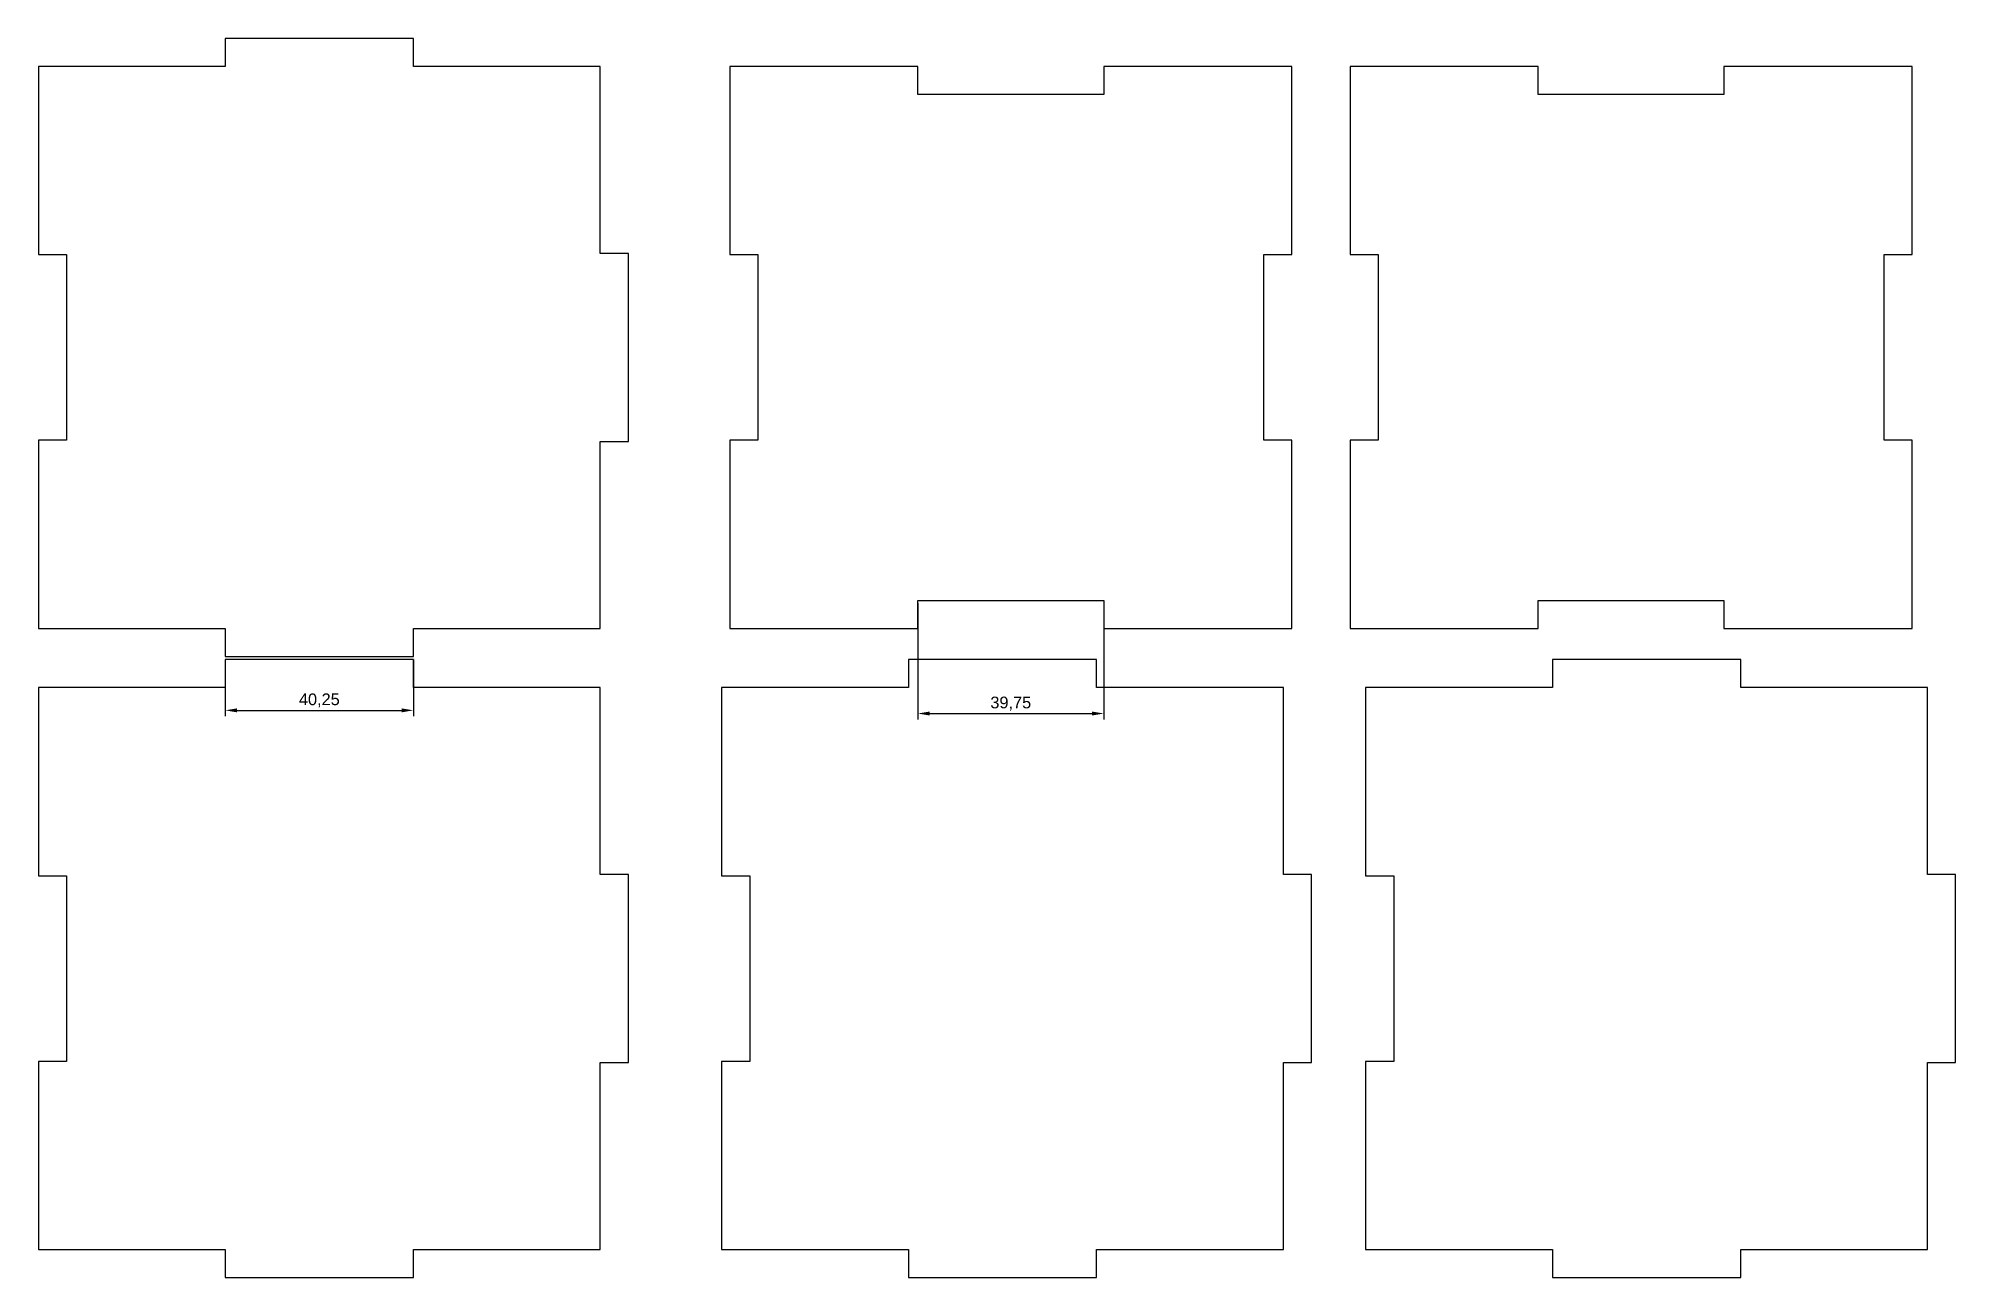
# Model space of a CAD drawing. Header units: millimetres. Extents: x 0 to 410, y -139 to 126.
import ezdxf

# ---------------------------------------------------------------- set-up
doc = ezdxf.new("R2010")
doc.units = ezdxf.units.MM
doc.layers.add('Dimensions', color=1, linetype='Continuous')
doc.styles.get("Standard").update_dxf_attribs({"font": 'arial.ttf'})
doc.dimstyles.new('ISO-25', dxfattribs={"dimtxt": 2.5, "dimasz": 2.5, "dimexe": 1.25, "dimexo": 0.625, "dimtad": 1, "dimtxsty": 'Standard', "dimcen": 2.5, "dimadec": 0, "dimazin": 0, "dimtfac": 1, "dimtmove": 0, "dimatfit": 3, "dimfxl": 1, "dimarcsym": 0})

# ---------------------------------------------------------------- blocks, each defined once
blk = doc.blocks.new('*D1')
at = {"layer": 'Defpoints', "color": 0}
for p in [(39.88, -6.12), (80.12, -6.12), (80.12, -17.65)]:
    blk.add_point(p, dxfattribs=at)
at = {"layer": 'Dimensions', "color": 0, "lineweight": -2}
for p, q in [((39.88, -6.75), (39.88, -18.9)), ((80.12, -6.75), (80.12, -18.9)), ((42.38, -17.65), (77.62, -17.65))]:
    blk.add_line(p, q, dxfattribs=at)
at = {"layer": 'Dimensions', "color": 0}
for points in [[(42.38, -17.23), (42.38, -18.07), (39.88, -17.65)], [(77.62, -18.07), (77.62, -17.23), (80.12, -17.65)]]:
    blk.add_solid(points, dxfattribs=at)
at = {"layer": 'Dimensions', "color": 0, "insert": (60, -15.52), "char_height": 2.5, "attachment_point": 5}
blk.add_mtext('40,25', dxfattribs=at)
blk = doc.blocks.new('*D2')
at = {"layer": 'Defpoints', "color": 0}
for p in [(188.09, 5.88), (227.84, 5.88), (227.84, -18.33)]:
    blk.add_point(p, dxfattribs=at)
at = {"layer": 'Dimensions', "color": 0, "lineweight": -2}
for p, q in [((188.09, 5.25), (188.09, -19.58)), ((227.84, 5.25), (227.84, -19.58)), ((190.59, -18.33), (225.34, -18.33))]:
    blk.add_line(p, q, dxfattribs=at)
at = {"layer": 'Dimensions', "color": 0}
for points in [[(190.59, -17.91), (190.59, -18.75), (188.09, -18.33)], [(225.34, -18.75), (225.34, -17.91), (227.84, -18.33)]]:
    blk.add_solid(points, dxfattribs=at)
at = {"layer": 'Dimensions', "color": 0, "insert": (207.96, -16.2), "char_height": 2.5, "attachment_point": 5}
blk.add_mtext('39,75', dxfattribs=at)

msp = doc.modelspace()

# ---------------------------------------------------------------- linework, layer by layer
for points in [[(-0.125, -0.125), (39.875, -0.125), (39.875, -6.125), (80.125, -6.125), (80.125, -0.125), (120.125, -0.125), (120.125, 39.875), (126.125, 39.875), (126.125, 80.125), (120.125, 80.125), (120.125, 120.125), (80.125, 120.125), (80.125, 126.125), (39.875, 126.125), (39.875, 120.125), (-0.125, 120.125), (-0.125, 79.875), (5.875, 79.875), (5.875, 40.125), (-0.125, 40.125)], [(147.838, -0.125), (188.088, -0.125), (188.088, 5.875), (227.838, 5.875), (227.838, -0.125), (268.088, -0.125), (268.088, 40.125), (262.088, 40.125), (262.088, 79.875), (268.088, 79.875), (268.088, 120.125), (227.838, 120.125), (227.838, 114.125), (188.088, 114.125), (188.088, 120.125), (147.838, 120.125), (147.838, 79.875), (153.838, 79.875), (153.838, 40.125), (147.838, 40.125)], [(280.575, -0.125), (320.825, -0.125), (320.825, 5.875), (360.575, 5.875), (360.575, -0.125), (400.825, -0.125), (400.825, 40.125), (394.825, 40.125), (394.825, 79.875), (400.825, 79.875), (400.825, 120.125), (360.575, 120.125), (360.575, 114.125), (320.825, 114.125), (320.825, 120.125), (280.575, 120.125), (280.575, 79.875), (286.575, 79.875), (286.575, 40.125), (280.575, 40.125)], [(-0.125, -133.024), (39.875, -133.024), (39.875, -139.024), (80.125, -139.024), (80.125, -133.024), (120.125, -133.024), (120.125, -93.024), (126.125, -93.024), (126.125, -52.774), (120.125, -52.774), (120.125, -12.774), (80.125, -12.774), (80.125, -6.774), (39.875, -6.774), (39.875, -12.774), (-0.125, -12.774), (-0.125, -53.024), (5.875, -53.024), (5.875, -92.774), (-0.125, -92.774)], [(146.087, -133.024), (186.087, -133.024), (186.087, -139.024), (226.337, -139.024), (226.337, -133.024), (266.337, -133.024), (266.337, -93.024), (272.337, -93.024), (272.337, -52.774), (266.337, -52.774), (266.337, -12.774), (226.337, -12.774), (226.337, -6.774), (186.087, -6.774), (186.087, -12.774), (146.087, -12.774), (146.087, -53.024), (152.087, -53.024), (152.087, -92.774), (146.087, -92.774)], [(283.895, -133.024), (323.895, -133.024), (323.895, -139.024), (364.145, -139.024), (364.145, -133.024), (404.145, -133.024), (404.145, -93.024), (410.145, -93.024), (410.145, -52.774), (404.145, -52.774), (404.145, -12.774), (364.145, -12.774), (364.145, -6.774), (323.895, -6.774), (323.895, -12.774), (283.895, -12.774), (283.895, -53.024), (289.895, -53.024), (289.895, -92.774), (283.895, -92.774)]]:
    msp.add_lwpolyline(points, close=True)

# ---------------------------------------------------------------- dimensions: what is measured, and where the dimension line sits
at = {"layer": 'Dimensions'}
for base, p1, p2, picture, middle in [((227.838, -18.331), (188.088, 5.875), (227.838, 5.875), '*D2', (207.963, -16.204)), ((80.125, -17.651), (39.875, -6.125), (80.125, -6.125), '*D1', (60, -15.524))]:
    dim = msp.add_linear_dim(base=base, p1=p1, p2=p2, dimstyle='ISO-25', dxfattribs=at)
    dim.commit()
    dim.dimension.update_dxf_attribs({"geometry": picture, "text_midpoint": middle})

doc.saveas('drawing.dxf')
